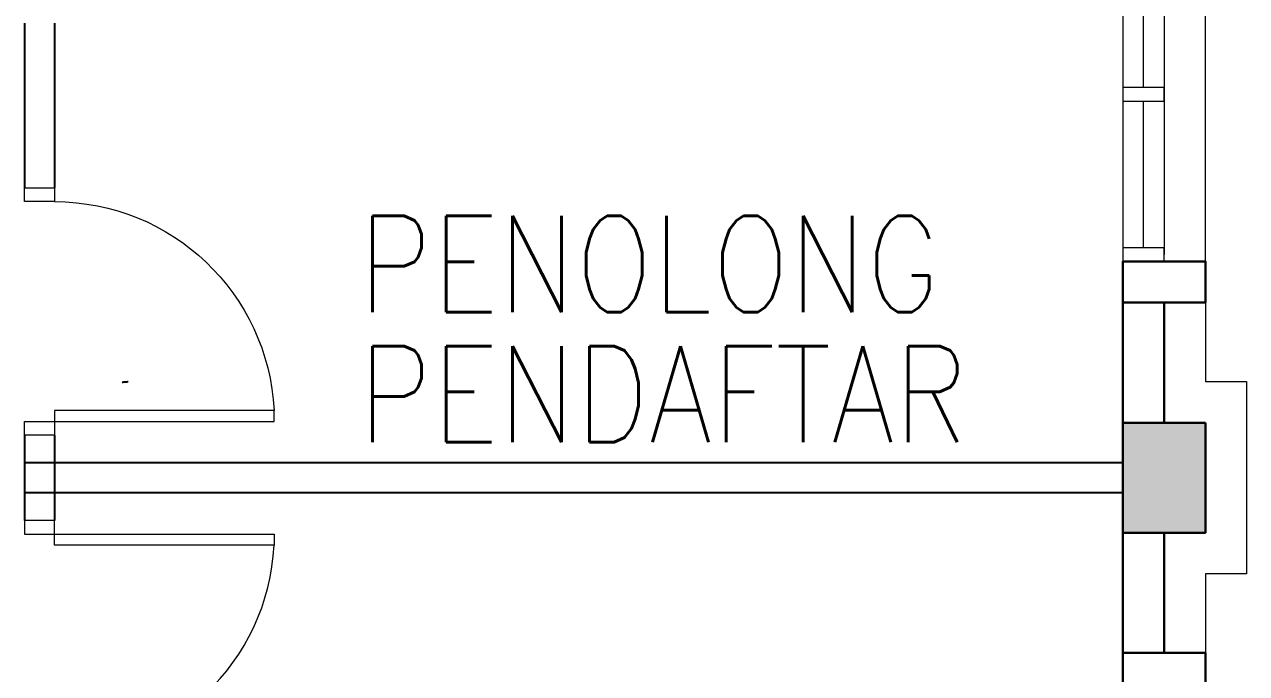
# Model space of a CAD drawing. Header units: inches. Extents: x 14 to 94880, y -4 to 65361.
# Drawn here: x 27065 to 31515, y 37236 to 39598 of the extents above; entities that cross this region are included whole.
import ezdxf
from ezdxf.enums import TextEntityAlignment as Align

# ---------------------------------------------------------------- set-up
doc = ezdxf.new("R2010")
doc.units = ezdxf.units.IN
doc.header["$MEASUREMENT"] = 0
doc.linetypes.add('DASHED2', pattern=[0.375, 0.25, -0.125])
for name, color, linetype, lineweight in [('COLUMN', 8, 'Continuous', 30), ('DOOR', 8, 'Continuous', 20), ('LW', 8, 'Continuous', 20), ('t3', 8, 'Continuous', 25), ('wall', 8, 'Continuous', 30), ('WIN', 8, 'Continuous', 18)]:
    doc.layers.add(name, color=color, linetype=linetype, lineweight=lineweight)
doc.layers.add('partition', color=8, linetype='Continuous')
doc.layers.add('ZH-ELEK', color=4, linetype='Continuous')
doc.styles.add('LAILA', font='romans.shx', dxfattribs={"width": 0.85})

# ---------------------------------------------------------------- blocks, each defined once
blk = doc.blocks.new('dr16')
at = {"layer": 'DOOR', "color": 1}
blk.add_line((-2409712.2, -909070.8), (-2409602.2, -909070.8), dxfattribs=at)
for points in [[(-2409712.2, -909070.8), (-2409602.2, -909070.8), (-2409602.2, -909020.8), (-2409712.2, -909020.8)], [(-2410511.2, -909830.8), (-2409712.2, -909830.8), (-2409712.2, -909870.8), (-2410511.2, -909870.8)], [(-2409712.2, -909920.8), (-2409602.2, -909920.8), (-2409602.2, -909870.8), (-2409712.2, -909870.8)]]:
    blk.add_lwpolyline(points, close=True, dxfattribs=at)
at = {"layer": 'DOOR', "color": 9}
blk.add_arc((-2409712.2, -909870.8), 800, 90, 177.134, dxfattribs=at)

msp = doc.modelspace()

# ---------------------------------------------------------------- linework, layer by layer
at = {"layer": 'COLUMN'}
msp.add_lwpolyline([(31365.2, 38148.4), (31065.2, 38148.4), (31065.2, 37748.4), (31365.2, 37748.4)], close=True, dxfattribs=at)
msp.add_solid([(31365.2, 38148.4), (31065.2, 38148.4), (31365.2, 37748.4), (31065.2, 37748.4)], dxfattribs=at)
at = {"layer": 'LW'}
msp.add_line((31365.2, 38735.9), (31365.2, 40535.9), dxfattribs=at)
for points in [[(31365.2, 38585.9), (31365.2, 38298.4), (31515.2, 38298.4), (31515.2, 37598.4), (31365.2, 37598.4), (31365.2, 37310.9)], [(31290.2, 38148.4), (31365.2, 38148.4), (31365.2, 37748.4), (31290.2, 37748.4)]]:
    msp.add_lwpolyline(points, dxfattribs=at)
at = {"layer": 'partition'}
for p, q in [((27065.2, 39603.4), (27065.2, 39003.4)), ((27175.2, 39603.4), (27175.2, 39003.4)), ((27065.2, 38103.4), (27065.2, 37793.4)), ((27175.2, 38103.4), (27175.2, 37793.4)), ((31065.2, 38003.4), (27065.2, 38003.4)), ((31065.2, 37893.4), (27065.2, 37893.4))]:
    msp.add_line(p, q, dxfattribs=at)
at = {"layer": 'wall'}
for p, q in [((31065.2, 38585.9), (31065.2, 38148.4)), ((31215.2, 38585.9), (31215.2, 38148.4)), ((31065.2, 37160.9), (31065.2, 37748.4)), ((31215.2, 37310.9), (31215.2, 37748.4))]:
    msp.add_line(p, q, dxfattribs=at)
for points in [[(31065.2, 38585.9), (31065.2, 38735.9), (31365.2, 38735.9), (31365.2, 38585.9)], [(31065.2, 37310.9), (31065.2, 37160.9), (31365.2, 37160.9), (31365.2, 37310.9)]]:
    msp.add_lwpolyline(points, close=True, dxfattribs=at)
at = {"layer": 'WIN'}
for p, q in [((31065.2, 40535.9), (31065.2, 38735.9)), ((31215.2, 40510.9), (31215.2, 38760.9)), ((31140.2, 39369.3), (31140.2, 39902.6)), ((31140.2, 38785.9), (31140.2, 39319.3))]:
    msp.add_line(p, q, dxfattribs=at)
for points in [[(31215.2, 39319.3), (31215.2, 39369.3), (31065.2, 39369.3), (31065.2, 39319.3)], [(31215.2, 38735.9), (31215.2, 38785.9), (31065.2, 38785.9), (31065.2, 38735.9)]]:
    msp.add_lwpolyline(points, close=True, dxfattribs=at)
at = {"layer": 'ZH-ELEK', "color": 4, "linetype": 'DASHED2', "lineweight": -2}
msp.add_line((27419.7, 38296.6, -7857.5), (27442.6, 38298.4, -7857.5), dxfattribs=at)

# ---------------------------------------------------------------- block references
at = {"layer": 'DOOR', "xscale": -1}
msp.add_blockref('dr16', (-2382537, 948024.2), dxfattribs=at)
at = {"layer": 'DOOR', "rotation": 180}
msp.add_blockref('dr16', (-2382537, -872127.3), dxfattribs=at)

# ---------------------------------------------------------------- texts
at = {"layer": 't3', "style": 'LAILA', "width": 0.85}
for s, p in [('PENOLONG', (28281.5, 38901.5)), ('PENDAFTAR', (28281.5, 38427.9))]:
    msp.add_text(s, height=350, dxfattribs=at).set_placement(p, align=Align.TOP_LEFT)

doc.saveas('drawing.dxf')
